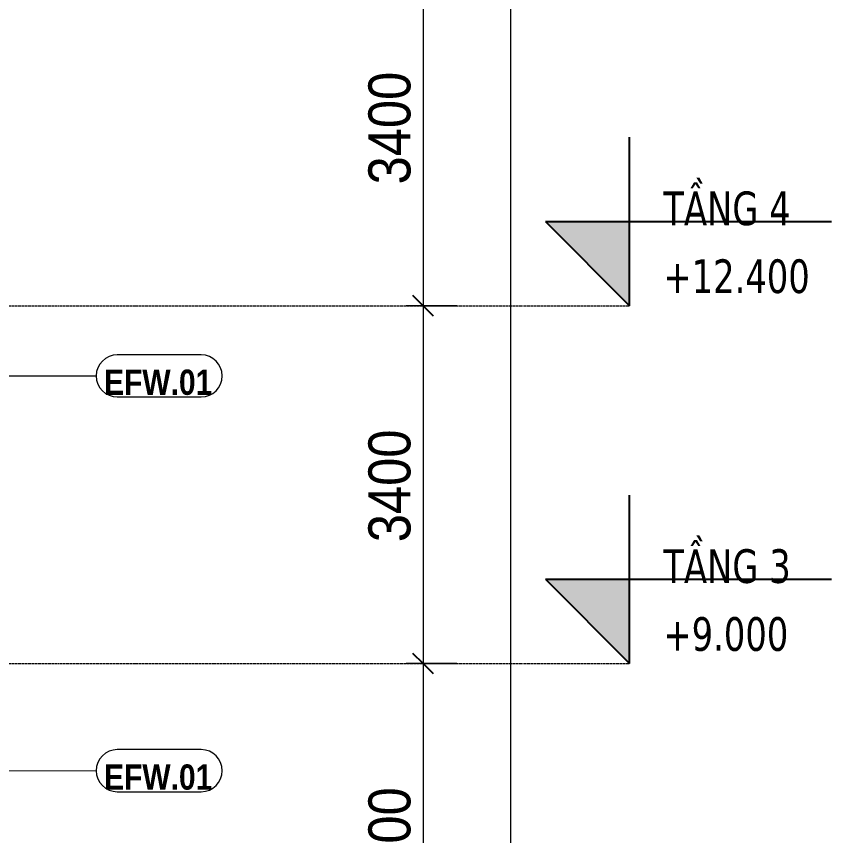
# Model space of a CAD drawing. Header units: millimetres. Extents: x -134153 to 99383, y -5233 to 35400.
# Drawn here: x 89830 to 97579, y 7364 to 15149 of the extents above; entities that cross this region are included whole.
import ezdxf

# ---------------------------------------------------------------- set-up
doc = ezdxf.new("R2010")
doc.units = ezdxf.units.MM
doc.linetypes.add('Centre', pattern=[31.75, 6.35, -4.7625, 15.875, -4.7625])
for name, color, linetype, lineweight in [('A-ANNO-DIMS', 211, 'Continuous', 9), ('A-ANNO-DIMS-160', 211, 'Continuous', 9), ('A-FLOR-LEVL', 51, 'Continuous', 9), ('A-FLOR-LEVL-1', 51, 'Continuous', 25), ('A-FLOR-LEVL-2', 51, 'Centre', 9), ('A-WALL-IDEN', 211, 'Continuous', 9)]:
    doc.layers.add(name, color=color, linetype=linetype, lineweight=lineweight)
doc.styles.add('Arial_B', font='arialbd_0.ttf', dxfattribs={"width": 0.85, "height": 240})
doc.styles.add('Tahoma_B', font='tahomabd_0.ttf', dxfattribs={"width": 0.85, "height": 320})
doc.styles.add('UTM Avo', font='UTM Avo.ttf', dxfattribs={"width": 0.9, "height": 400})
doc.dimstyles.new('1_Dim_chi_tiet_2_5', dxfattribs={"dimscale": 304.8, "dimtxt": 399.720379, "dimasz": 0.629921, "dimexe": 0.524934, "dimexo": 0.0625, "dimgap": 0.052493, "dimtad": 1, "dimdec": 0, "dimrnd": 5, "dimzin": 0, "dimdsep": 46, "dimtxsty": 'UTM Avo', "dimblk1": 'OBLIQUE', "dimblk2": 'OBLIQUE', "dimsah": 1, "dimcen": 0.09, "dimdle": 0.524934, "dimazin": 0, "dimtfac": 1, "dimtdec": 4, "dimtix": 1, "dimtmove": 0, "dimatfit": 3, "dimfxl": 1.049869, "dimfxlon": 1, "dimtvp": 1, "dimtolj": 1, "dimtzin": 0, "dimarcsym": 2})

# ---------------------------------------------------------------- blocks, each defined once
blk = doc.blocks.new('Level - CAO ĐỘ LEVEL-350587-TKCS_MẶT ĐỨNG HƯỚNG NAM')
at = {"layer": 'A-FLOR-LEVL'}
blk.add_hatch(color=256, dxfattribs=at).paths.add_polyline_path([(134152.564287, 3000), (134152.564287, 2200), (133352.564287, 3000)])
at = {"layer": 'A-FLOR-LEVL-1'}
for p, q in [((134152.564287, 2200), (134152.564287, 3800)), ((133352.564287, 3000), (134152.564287, 2200)), ((133352.564287, 3000), (136072.564287, 3000))]:
    blk.add_line(p, q, dxfattribs=at)
blk = doc.blocks.new('DIMBLOCK83-TKCS_MẶT ĐỨNG HƯỚNG NAM')
at = {"layer": 'A-ANNO-DIMS-160', "lineweight": 25}
for p, q in [((93695.6, 15800), (93599.6, 15896)), ((93695.6, 15800), (93791.6, 15704)), ((93695.6, 12400), (93599.6, 12496)), ((93695.6, 12400), (93791.6, 12304))]:
    blk.add_line(p, q, dxfattribs=at)
at = {"layer": 'A-ANNO-DIMS-160'}
for p, q in [((94015.6, 15800), (93535.6, 15800)), ((93695.6, 15800), (93695.6, 12400)), ((93695.6, 15800), (94015.6, 15800)), ((94015.6, 12400), (93535.6, 12400)), ((93695.6, 12400), (94015.6, 12400))]:
    blk.add_line(p, q, dxfattribs=at)
at = {"layer": 'A-ANNO-DIMS-160', "color": 0, "insert": (93175.9, 13552.2), "char_height": 400, "width": 1314.636, "attachment_point": 1, "rotation": 90, "line_spacing_factor": 1.110334, "style": 'UTM Avo'}
blk.add_mtext('3400', dxfattribs=at)
blk = doc.blocks.new('_Oblique')
at = {"color": 0, "linetype": 'ByBlock', "lineweight": -2}
blk.add_line((-0.5, -0.5), (0.5, 0.5), dxfattribs=at)
blk = doc.blocks.new('DIMBLOCK84-TKCS_MẶT ĐỨNG HƯỚNG NAM')
at = {"layer": 'A-ANNO-DIMS-160', "lineweight": 25}
for p, q in [((93695.6, 12400), (93599.6, 12496)), ((93695.6, 12400), (93791.6, 12304)), ((93695.6, 9000), (93599.6, 9096)), ((93695.6, 9000), (93791.6, 8904))]:
    blk.add_line(p, q, dxfattribs=at)
at = {"layer": 'A-ANNO-DIMS-160'}
for p, q in [((94015.6, 12400), (93535.6, 12400)), ((93695.6, 12400), (93695.6, 9000)), ((93695.6, 12400), (94015.6, 12400)), ((94015.6, 9000), (93535.6, 9000)), ((93695.6, 9000), (94015.6, 9000))]:
    blk.add_line(p, q, dxfattribs=at)
at = {"layer": 'A-ANNO-DIMS-160', "color": 0, "insert": (93175.9, 10152.2), "char_height": 400, "width": 1314.636, "attachment_point": 1, "rotation": 90, "line_spacing_factor": 1.110334, "style": 'UTM Avo'}
blk.add_mtext('3400', dxfattribs=at)
blk = doc.blocks.new('DIMBLOCK85-TKCS_MẶT ĐỨNG HƯỚNG NAM')
at = {"layer": 'A-ANNO-DIMS-160', "lineweight": 25}
for p, q in [((93695.6, 9000), (93599.6, 9096)), ((93695.6, 9000), (93791.6, 8904)), ((93695.6, 5600), (93599.6, 5696)), ((93695.6, 5600), (93791.6, 5504))]:
    blk.add_line(p, q, dxfattribs=at)
at = {"layer": 'A-ANNO-DIMS-160'}
for p, q in [((94015.6, 9000), (93535.6, 9000)), ((93695.6, 9000), (93695.6, 5600)), ((93695.6, 9000), (94015.6, 9000)), ((94015.6, 5600), (93535.6, 5600)), ((93695.6, 5600), (94015.6, 5600))]:
    blk.add_line(p, q, dxfattribs=at)
at = {"layer": 'A-ANNO-DIMS-160', "color": 0, "insert": (93175.9, 6752.2), "char_height": 400, "width": 1314.636, "attachment_point": 1, "rotation": 90, "line_spacing_factor": 1.110334, "style": 'UTM Avo'}
blk.add_mtext('3400', dxfattribs=at)
blk = doc.blocks.new('DIMBLOCK88-TKCS_MẶT ĐỨNG HƯỚNG NAM')
at = {"layer": 'A-ANNO-DIMS-160'}
for p, q in [((94527.3, 33960), (94527.3, 240)), ((94847.3, 33800), (94367.3, 33800)), ((94527.3, 33800), (94847.3, 33800)), ((94847.3, 400), (94367.3, 400)), ((94527.3, 400), (94847.3, 400))]:
    blk.add_line(p, q, dxfattribs=at)
at = {"layer": 'A-ANNO-DIMS-160', "lineweight": 25}
for p, q in [((94527.3, 33800), (94431.3, 33896)), ((94527.3, 33800), (94623.3, 33704)), ((94527.3, 400), (94431.3, 496)), ((94527.3, 400), (94623.3, 304))]:
    blk.add_line(p, q, dxfattribs=at)
at = {"layer": 'A-ANNO-DIMS-160', "color": 0, "insert": (94007.7, 16415.3), "char_height": 400, "width": 1643.295, "attachment_point": 1, "rotation": 90, "line_spacing_factor": 1.110334, "style": 'UTM Avo'}
blk.add_mtext('33400', dxfattribs=at)
blk = doc.blocks.new('CTL_WALL TAG NO MARK - 10-2062273-TKCS_MẶT ĐỨNG HƯỚNG NAM')
at = {"layer": 'A-WALL-IDEN'}
for p, q in [((31780.1, 30252.1), (30982.6, 30252.1)), ((30982.6, 29852.1), (31780.1, 29852.1))]:
    blk.add_line(p, q, dxfattribs=at)
for centre, start, end in [((30982.6, 30052.1), 90, 270), ((31780.1, 30052.1), 270, 90)]:
    blk.add_arc(centre, 200, start, end, dxfattribs=at)

msp = doc.modelspace()

# ---------------------------------------------------------------- linework, layer by layer
at = {"layer": 'A-FLOR-LEVL-2'}
for p, q in [((-12769.4, 12400), (95658.9, 12400)), ((-12769.4, 9000), (95658.9, 9000))]:
    msp.add_line(p, q, dxfattribs=at)
at = {"layer": 'A-WALL-IDEN'}
for p, q in [((88348.6, 11734.2), (90589.1, 11732.6)), ((88592.3, 7982.1), (90589.1, 7980.5))]:
    msp.add_line(p, q, dxfattribs=at)

# ---------------------------------------------------------------- block references
at = {"layer": 'A-FLOR-LEVL-1'}
for p in [(-38493.7, 10200), (-38493.7, 6800)]:
    msp.add_blockref('Level - CAO ĐỘ LEVEL-350587-TKCS_MẶT ĐỨNG HƯỚNG NAM', p, dxfattribs=at)
at = {"layer": 'A-WALL-IDEN'}
for p in [(59806.5, -18319.5), (59806.5, -22071.6)]:
    msp.add_blockref('CTL_WALL TAG NO MARK - 10-2062273-TKCS_MẶT ĐỨNG HƯỚNG NAM', p, dxfattribs=at)

# ---------------------------------------------------------------- texts
at = {"layer": 'A-FLOR-LEVL', "char_height": 320, "line_spacing_factor": 0.996129, "style": 'Tahoma_B'}
for s, insert, width, attachment_point in [('\\pt1632,3264,4896,6528,8160,9792,11424,13056,14688,16320,17952,19584,21216,22848,24480,26112,27744,29376,31008,32640,34272,35904,37536,39168,40800,42432,44064,45696,47328,48960,50592,52224;TẦNG 4', (95979.7, 13158.9), 1448.4, 7), ('\\pt680,1360,2040,2720,3400,4080,4760,5440,6120,6800,7480,8160,8840,9520,10200,10880,11560,12240,12920,13600,14280,14960,15640,16320,17000,17680,18360,19040,19720,20400,21080,21760;+12.400', (95979.7, 12840.1), 1655.12, 1), ('\\pt1632,3264,4896,6528,8160,9792,11424,13056,14688,16320,17952,19584,21216,22848,24480,26112,27744,29376,31008,32640,34272,35904,37536,39168,40800,42432,44064,45696,47328,48960,50592,52224;TẦNG 3', (95979.7, 9758.9), 1448.4, 7), ('\\pt680,1360,2040,2720,3400,4080,4760,5440,6120,6800,7480,8160,8840,9520,10200,10880,11560,12240,12920,13600,14280,14960,15640,16320,17000,17680,18360,19040,19720,20400,21080,21760;+9.000', (95979.7, 9440.1), 1413.04, 1)]:
    msp.add_mtext(s, dxfattribs=dict(at, insert=insert, width=width, attachment_point=attachment_point))
at = {"layer": 'A-WALL-IDEN', "char_height": 240, "width": 1062.16, "attachment_point": 5, "line_spacing_factor": 0.936439, "style": 'Arial_B'}
for insert in [(91177.9, 11670.7), (91177.9, 7918.6)]:
    msp.add_mtext('\\pt6.7992,13.6008,20.4,27.1992,34.0008,40.8,47.5992,54.4008,61.2,67.9992,74.8008,81.6,88.3992,95.2008,102,108.7992,115.6008,122.4,129.1992,136.0008,142.8,149.5992,156.4008,163.2,169.9992,176.8008,183.6,190.3992,197.2008,204,210.7992,217.6008;EFW.01', dxfattribs=dict(at, insert=insert))

# ---------------------------------------------------------------- dimensions: what is measured, and where the dimension line sits
at = {"layer": 'A-ANNO-DIMS'}
for base, p1, p2, override, picture, middle in [((94527.3, 400), (94847.3, 33800), (94847.3, 400), {"dimpost": '<>', "dimfxl": 33400}, 'DIMBLOCK88-TKCS_MẶT ĐỨNG HƯỚNG NAM', (94304.3, 17100)), ((93695.6, 12400), (94015.6, 15800), (94015.6, 12400), {"dimpost": '<>', "dimfxl": 3400}, 'DIMBLOCK83-TKCS_MẶT ĐỨNG HƯỚNG NAM', (93472.6, 14100)), ((93695.6, 9000), (94015.6, 12400), (94015.6, 9000), {"dimpost": '<>', "dimfxl": 3400}, 'DIMBLOCK84-TKCS_MẶT ĐỨNG HƯỚNG NAM', (93472.6, 10700)), ((93695.6, 5600), (94015.6, 9000), (94015.6, 5600), {"dimpost": '<>', "dimfxl": 3400}, 'DIMBLOCK85-TKCS_MẶT ĐỨNG HƯỚNG NAM', (93472.6, 7300))]:
    dim = msp.add_linear_dim(base=base, p1=p1, p2=p2, angle=90, dimstyle='1_Dim_chi_tiet_2_5', override=override, dxfattribs=at)
    dim.commit()
    dim.dimension.update_dxf_attribs({"geometry": picture, "text_midpoint": middle})

doc.saveas('drawing.dxf')
